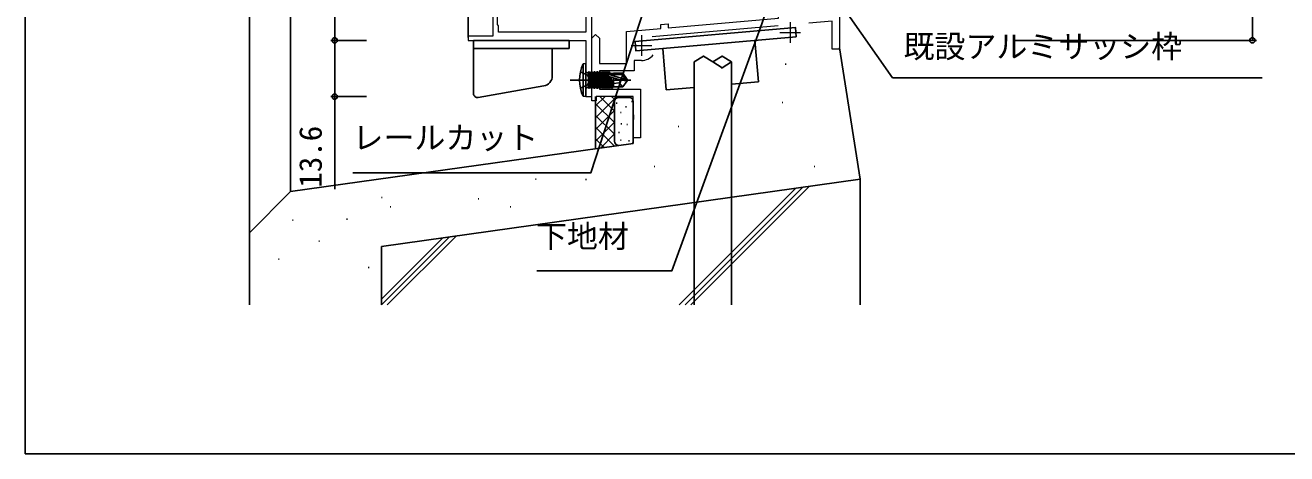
# Model space of a CAD drawing. Units: millimetres, scale not verified. Extents: x -437 to 438, y -331 to 329.
# Drawn here: x -436.8 to -131.2, y -331.3 to -227.6 of the extents above; entities that cross this region are included whole.
import ezdxf
from ezdxf.enums import TextEntityAlignment as Align

# ---------------------------------------------------------------- set-up
doc = ezdxf.new("R2010")
doc.units = ezdxf.units.MM
doc.header["$LTSCALE"] = 2
doc.layers.add('0-2_YKK_11', color=7, linetype='Continuous', lineweight=18)
for name, color, linetype in [('0-4_YKK_12', 2, 'Continuous'), ('0-5_YKK_13', 4, 'Continuous'), ('0-7_YKK_D', 6, 'Continuous'), ('0-8_YKK_ZWAK', 7, 'Continuous'), ('0-9_YSS_K', 3, 'Continuous'), ('0-A_YSS_KE', 3, 'Continuous')]:
    doc.layers.add(name, color=color, linetype=linetype)
doc.styles.add('ＭＳ ゴシック', font='')
doc.styles.get('ＭＳ ゴシック').set_extended_font_data('MS Gothic')

msp = doc.modelspace()

# ---------------------------------------------------------------- linework, layer by layer
at = {"layer": '0-2_YKK_11', "color": 4}
for p, q in [((-254.387, -227.765), (-284.935, -230.437)), ((-251.5, -226.87), (-251.5, -231.87)), ((-298.6, -229.903), (-297.7, -230.803)), ((-287.5, -230.018), (-287.5, -235.018)), ((-254, -229.37), (-249, -229.37)), ((-290, -232.518), (-285, -232.518)), ((-289.357, -249.424), (-289.5, -249.232)), ((-289.357, -250.382), (-289.357, -249.424))]:
    msp.add_line(p, q, dxfattribs=at)
for points in [[(-239.5, -187.278), (-239.5, -233.403), (-241.3, -233.403), (-241.3, -226.619), (-246.937, -227.113)], [(-281, -227.279), (-281, -228.286), (-254.3, -225.95), (-254.3, -221.903), (-256.5, -221.903), (-256.5, -210.117), (-256.338, -209.85)], [(-297.7, -230.803), (-297.7, -236.903), (-291.1, -236.903), (-291.1, -229.17), (-282.8, -228.444), (-282.8, -227.436), (-281, -227.279)], [(-289.5, -249.232), (-289.5, -244.903), (-298.5, -244.903), (-298.5, -245.903), (-299.5, -245.903), (-299.5, -244.903), (-299.5, -230.803), (-298.6, -229.903)], [(-287.5, -236.169), (-289.3, -236.169), (-289.3, -238.703), (-297.7, -238.703), (-297.7, -243.103), (-287.7, -243.103), (-287.7, -254.903), (-289.5, -254.903), (-289.5, -250.574), (-289.357, -250.382)]]:
    msp.add_lwpolyline(points, dxfattribs=at)
at = {"layer": '0-2_YKK_11', "color": 211}
for points in [[(-329.5, -199), (-329.5, -208.9), (-323.5, -208.9), (-323.5, -230.3), (-329.5, -230.3), (-329.5, -231.3), (-301, -231.3), (-301, -244.9), (-299.5, -244.9), (-299.5, -224.016), (-279.965, -223.334)], [(-298.023, -205.309), (-280.5, -204.39), (-280.5, -221.851), (-301, -222.567), (-301, -229.3), (-322.1, -229.3), (-322.1, -227.8), (-322.4, -227.5), (-322.4, -224.5), (-322.1, -224.2), (-322.1, -221.876), (-322.1, -221.2), (-322.4, -220.9), (-322.4, -219.8), (-322.1, -219.5), (-322.1, -209.176), (-317.223, -208.921)]]:
    msp.add_lwpolyline(points, dxfattribs=at)
at = {"layer": '0-2_YKK_11', "color": 4}
msp.add_arc((-287.5, -232.519), 3.65, 270, 320.8598, dxfattribs=at)
at = {"layer": '0-4_YKK_12'}
msp.add_line((-329.5, -208.4), (-329.5, -230.6), dxfattribs=at)
at = {"layer": '0-5_YKK_13'}
for p, q in [((-328.2, -231.3), (-328.2, -233.3)), ((-305, -231.3), (-328.2, -231.3)), ((-305, -233.3), (-305, -231.3)), ((-282.365, -233.301), (-249.989, -230.468)), ((-259.179, -241.311), (-260.05, -231.349)), ((-328.2, -233.3), (-325.018, -233.3)), ((-328.2, -244.143), (-328.2, -233.3)), ((-325.018, -233.3), (-305, -233.3)), ((-309.1, -233.3), (-309.1, -239.869)), ((-301, -236.903), (-301.653, -236.981)), ((-301.653, -236.981), (-301.653, -244.825)), ((-301, -244.903), (-301, -236.903)), ((-268.234, -237.91), (-267.968, -237.91)), ((-304.753, -240.903), (-290.07, -240.903)), ((-302.287, -238.903), (-300.572, -239.758)), ((-300.572, -239.758), (-299.963, -240.903)), ((-300.5, -239.173), (-300.3, -239.173)), ((-300.3, -238.924), (-300.3, -242.882)), ((-300.3, -238.924), (-300.213, -238.924)), ((-300.3, -241.103), (-299.994, -242.503)), ((-299.513, -242.882), (-300.213, -238.924)), ((-300.213, -238.924), (-299.994, -239.303)), ((-299.994, -239.303), (-299.294, -242.503)), ((-299.906, -239.303), (-299.994, -239.303)), ((-299.687, -238.924), (-299.906, -239.303)), ((-299.206, -242.503), (-299.906, -239.303)), ((-299.687, -238.924), (-299.513, -238.924)), ((-298.813, -242.882), (-299.513, -238.924)), ((-299.513, -238.924), (-299.294, -239.303)), ((-299.294, -239.303), (-298.594, -242.503)), ((-299.206, -239.303), (-299.294, -239.303)), ((-298.987, -238.924), (-299.206, -239.303)), ((-298.506, -239.303), (-298.594, -239.303)), ((-298.287, -238.924), (-298.506, -239.303)), ((-297.806, -242.503), (-298.506, -239.303)), ((-298.287, -238.924), (-298.113, -238.924)), ((-298.287, -238.924), (-297.587, -242.882)), ((-298.113, -238.924), (-297.894, -239.303)), ((-297.413, -242.882), (-298.113, -238.924)), ((-297.894, -239.303), (-297.194, -242.503)), ((-297.806, -239.303), (-297.894, -239.303)), ((-297.587, -238.924), (-297.806, -239.303)), ((-297.106, -242.503), (-297.806, -239.303)), ((-297.587, -238.924), (-296.887, -242.882)), ((-297.587, -238.924), (-297.413, -238.924)), ((-297.413, -238.924), (-297.194, -239.303)), ((-296.713, -242.882), (-297.413, -238.924)), ((-297.194, -239.303), (-296.494, -242.503)), ((-297.106, -239.303), (-297.194, -239.303)), ((-296.887, -238.924), (-297.106, -239.303)), ((-296.406, -242.503), (-297.106, -239.303)), ((-296.887, -238.924), (-296.187, -242.882)), ((-296.887, -238.924), (-296.713, -238.924)), ((-296.713, -238.924), (-296.494, -239.303)), ((-296.013, -242.882), (-296.713, -238.924)), ((-296.494, -239.303), (-295.794, -242.503)), ((-296.406, -239.303), (-296.494, -239.303)), ((-296.187, -238.924), (-296.406, -239.303)), ((-295.706, -242.503), (-296.406, -239.303)), ((-296.187, -238.924), (-295.487, -242.882)), ((-296.187, -238.924), (-296.013, -238.924)), ((-296.013, -238.924), (-295.794, -239.303)), ((-295.313, -242.882), (-296.013, -238.924)), ((-295.794, -239.303), (-295.094, -242.503)), ((-295.706, -239.303), (-295.794, -239.303)), ((-295.487, -238.924), (-295.706, -239.303)), ((-295.006, -242.503), (-295.706, -239.303)), ((-295.487, -238.924), (-295.376, -239.554)), ((-295.487, -238.924), (-295.313, -238.924)), ((-292.506, -240.903), (-295.407, -240.043)), ((-295.201, -239.553), (-295.313, -238.924)), ((-295.283, -240.08), (-294.787, -242.882)), ((-294.613, -242.882), (-295.099, -240.135)), ((-294.3, -239.303), (-295.094, -239.303)), ((-294.899, -240.194), (-294.394, -242.503)), ((-294.3, -239.253), (-294.3, -239.553)), ((-294.3, -240.371), (-294.3, -242.553)), ((-292.506, -240.903), (-291, -240.903)), ((-292.506, -240.903), (-291, -241.053)), ((-292.205, -239.553), (-291.362, -240.753)), ((-292.012, -239.253), (-291, -240.753)), ((-292.012, -242.553), (-291, -241.053)), ((-291.362, -240.753), (-291, -240.753)), ((-291, -240.753), (-291, -241.053)), ((-265.723, -241.883), (-259.179, -241.311)), ((-311.166, -242.331), (-327.026, -245.128)), ((-300.5, -242.633), (-300.3, -242.633)), ((-300.213, -242.882), (-299.994, -242.503)), ((-299.906, -242.503), (-299.994, -242.503)), ((-299.513, -242.882), (-299.294, -242.503)), ((-299.206, -242.503), (-299.294, -242.503)), ((-298.987, -242.882), (-298.813, -242.882)), ((-298.813, -242.882), (-298.594, -242.503)), ((-298.506, -242.503), (-298.594, -242.503)), ((-298.113, -242.882), (-297.894, -242.503)), ((-297.806, -242.503), (-297.894, -242.503)), ((-297.587, -242.882), (-297.806, -242.503)), ((-297.587, -242.882), (-297.413, -242.882)), ((-297.413, -242.882), (-297.194, -242.503)), ((-297.106, -242.503), (-297.194, -242.503)), ((-296.887, -242.882), (-297.106, -242.503)), ((-296.887, -242.882), (-296.713, -242.882)), ((-296.713, -242.882), (-296.494, -242.503)), ((-296.406, -242.503), (-296.494, -242.503)), ((-296.187, -242.882), (-296.406, -242.503)), ((-296.187, -242.882), (-296.013, -242.882)), ((-296.013, -242.882), (-295.794, -242.503)), ((-295.706, -242.503), (-295.794, -242.503)), ((-295.487, -242.882), (-295.706, -242.503)), ((-295.487, -242.882), (-295.313, -242.882)), ((-295.313, -242.882), (-295.094, -242.503)), ((-295.006, -242.503), (-295.094, -242.503)), ((-294.787, -242.882), (-295.006, -242.503)), ((-294.787, -242.882), (-294.613, -242.882)), ((-294.613, -242.882), (-294.394, -242.503)), ((-294.306, -242.503), (-294.394, -242.503)), ((-294.3, -242.553), (-292.012, -242.553)), ((-292.9, -241.603), (-292.088, -242.553)), ((-281.493, -243.263), (-274.723, -242.671)), ((-301, -244.903), (-301.653, -244.825))]:
    msp.add_line(p, q, dxfattribs=at)
for points in [[(-249.989, -230.468), (-250.189, -228.177), (-289.041, -231.576), (-288.84, -233.868), (-282.365, -233.301), (-281.493, -243.263)], [(-274.718, -236.51), (-272.468, -235.11), (-270.218, -236.51)], [(-265.718, -236.51), (-267.968, -235.11), (-270.218, -236.51)], [(-267.94, -235.111), (-267.954, -235.111), (-267.968, -235.11)], [(-274.718, -236.51), (-274.718, -270.554), (-274.718, -295.3)], [(-265.718, -236.51), (-267.968, -237.91), (-270.218, -236.51)], [(-265.718, -236.51), (-265.718, -269.29), (-265.718, -295.3)], [(-302.287, -242.903), (-300.572, -242.048), (-299.963, -240.903)], [(-300.3, -239.417), (-299.687, -242.882), (-299.513, -242.882)], [(-299.687, -242.882), (-299.906, -242.503), (-300.3, -240.702)], [(-299.687, -238.924), (-298.987, -242.882), (-299.206, -242.503)], [(-298.287, -242.882), (-298.506, -242.503), (-299.206, -239.303)], [(-298.987, -238.924), (-298.287, -242.882), (-298.113, -242.882), (-298.813, -238.924)], [(-298.987, -238.924), (-298.813, -238.924), (-298.594, -239.303), (-297.894, -242.503)], [(-291.362, -240.753), (-295.352, -239.553), (-292.205, -239.553)], [(-295.313, -238.924), (-295.094, -239.303), (-295.039, -239.553)], [(-294.3, -239.253), (-292.012, -239.253), (-292.205, -239.553)], [(-292.399, -240.903), (-292.9, -241.603), (-294.3, -241.743)], [(-300.3, -242.882), (-300.213, -242.882), (-300.3, -242.388)]]:
    msp.add_lwpolyline(points, dxfattribs=at)
for centre, radius, start, end in [((-293, -240.903), 9.5, 155.61796, 204.38204), ((-311.6, -239.869), 2.5, 280, 0), ((-300.5, -238.673), 0.5, 180, 270), ((-295.352, -239.801), 0.248, 90, 257.19096), ((-327.2, -244.143), 1, 180, 280), ((-300.5, -243.133), 0.5, 90, 180)]:
    msp.add_arc(centre, radius, start, end, dxfattribs=at)
at = {"layer": '0-7_YKK_D'}
for p, q in [((-139.502, -231.3), (-139.502, -184.903)), ((-361.8, -198.3), (-361.8, -231.3)), ((-354.1, -231.3), (-362.8, -231.3)), ((-354.1, -231.3), (-362.8, -231.3)), ((-197.502, -231.3), (-138.502, -231.3)), ((-354.1, -244.903), (-362.8, -244.903))]:
    msp.add_line(p, q, dxfattribs=at)
for points in [[(-285, -217.929), (-285.788, -220.354), (-299.755, -263.341), (-357.43, -263.341)], [(-239.5, -222.057), (-238.037, -224.146), (-226.672, -240.378), (-137.129, -240.378)], [(-257.5, -224.903), (-258.372, -227.299), (-280.117, -287.041), (-312.86, -287.041)], [(-361.8, -231.3), (-361.8, -244.903), (-361.8, -267.285)]]:
    msp.add_lwpolyline(points, dxfattribs=at)
for centre in [(-361.8, -231.3), (-361.8, -231.3), (-139.502, -231.3), (-361.8, -244.903)]:
    msp.add_circle(centre, 0.637, dxfattribs=at)
at = {"layer": '0-8_YKK_ZWAK'}
msp.add_line((-436.8, 293.7), (-436.8, -331.3), dxfattribs=at)
msp.add_lwpolyline([(-436.8, -331.3), (438.2, -331.3), (438.2, 293.7)], dxfattribs=at)
at = {"layer": '0-9_YSS_K'}
for p, q in [((-382.502, -24.301), (-382.502, -277.879)), ((-372.503, -24.301), (-372.503, -267.879)), ((-252.659, -237.042), (-252.459, -237.042)), ((-298.605, -257.503), (-298.605, -244.847)), ((-296.273, -244.847), (-298.605, -247.179)), ((-293.447, -244.85), (-298.605, -250.008)), ((-298.605, -246.635), (-294.036, -251.204)), ((-297.562, -244.85), (-294.09, -248.321)), ((-294.733, -244.85), (-293.952, -245.631)), ((-294.033, -246.097), (-294.033, -255.718)), ((-293.607, -246.514), (-293.407, -246.514)), ((-293.033, -245.097), (-290.497, -245.097)), ((-291.34, -247.364), (-291.14, -247.364)), ((-289.923, -246.089), (-289.723, -246.089)), ((-289.497, -246.097), (-289.497, -255.718)), ((-253.42, -246.341), (-253.22, -246.341)), ((-294.09, -248.321), (-298.605, -252.836)), ((-298.605, -249.464), (-294.036, -254.033)), ((-292.615, -248.781), (-292.415, -248.781)), ((-294.09, -251.15), (-298.605, -255.665)), ((-298.605, -252.292), (-294.036, -256.861)), ((-293.04, -253.6), (-292.84, -253.6)), ((-292.474, -251.474), (-292.274, -251.474)), ((-291.056, -251.616), (-290.856, -251.616)), ((-278.62, -252.156), (-278.42, -252.156)), ((-298.605, -255.12), (-296.516, -257.209)), ((-294.09, -253.978), (-297.453, -257.341)), ((-292.615, -255.442), (-292.415, -255.442)), ((-290.631, -255.584), (-290.431, -255.584)), ((-284.436, -261.849), (-284.236, -261.849)), ((-245.665, -261.849), (-245.465, -261.849)), ((-313.198, -264.903), (-312.998, -264.903)), ((-301.049, -264.975), (-300.849, -264.975)), ((-278.362, -295.3), (-250.165, -267.103)), ((-276.948, -295.3), (-248.519, -266.872)), ((-275.534, -295.3), (-246.874, -266.641)), ((-350.497, -269.29), (-350.297, -269.29)), ((-348.408, -271.542), (-348.208, -271.542)), ((-327.084, -269.603), (-326.884, -269.603)), ((-319.33, -271.542), (-319.13, -271.542)), ((-372.085, -274.77), (-371.885, -274.77)), ((-358.949, -274.525), (-358.749, -274.525)), ((-365.704, -279.903), (-365.504, -279.903)), ((-350.5, -293.898), (-335.72, -279.119)), ((-350.487, -295.3), (-334.074, -278.887)), ((-349.073, -295.3), (-332.429, -278.656)), ((-375.463, -284.227), (-375.263, -284.227)), ((-353.694, -286.22), (-353.494, -286.22))]:
    msp.add_line(p, q, dxfattribs=at)
for centre, start, end in [((-293.033, -246.097), 90, 180), ((-290.497, -246.097), 0, 90), ((-293.033, -255.718), 180, 270), ((-290.497, -255.718), 328.37378, 0)]:
    msp.add_arc(centre, 1, start, end, dxfattribs=at)
at = {"layer": '0-A_YSS_KE'}
for p, q in [((-239.5, -233.103), (-234.5, -264.903)), ((-372.503, -267.879), (-289.497, -256.221)), ((-289.497, -254.603), (-289.497, -256.221)), ((-350.5, -281.194), (-234.5, -264.903)), ((-234.5, -295.3), (-234.5, -264.903)), ((-372.503, -267.879), (-382.502, -277.879)), ((-382.502, -277.879), (-382.502, -295.3)), ((-350.5, -281.194), (-350.5, -295.3))]:
    msp.add_line(p, q, dxfattribs=at)

# ---------------------------------------------------------------- texts
at = {"layer": '0-7_YKK_D', "style": 'ＭＳ ゴシック'}
for s, p in [('既設アルミサッシ枠', (-224.012, -237.175)), ('レールカット', (-357.514, -259.237)), ('下地材', (-313.051, -283.108))]:
    msp.add_text(s, height=5.499, dxfattribs=at).set_placement(p, align=Align.BOTTOM_LEFT)
msp.add_text('13.6', height=5.499, rotation=90, dxfattribs=at).set_placement((-363.3, -266.936), align=Align.BOTTOM_LEFT)

doc.saveas('drawing.dxf')
